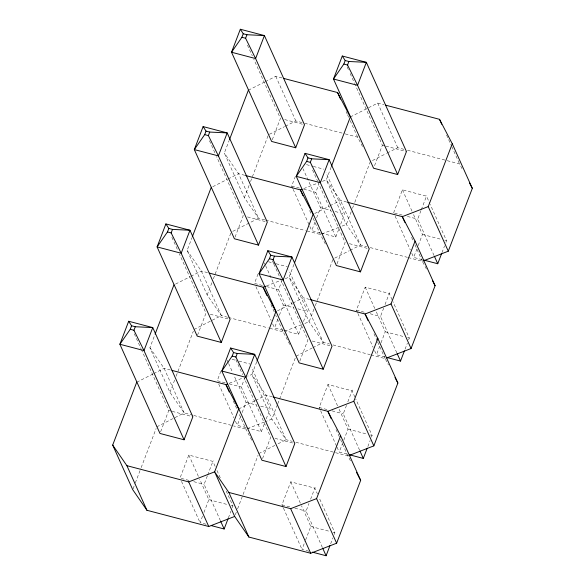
<?xml version="1.0" encoding="UTF-8"?>
<svg xmlns="http://www.w3.org/2000/svg" width="585" height="585" viewBox="0 0 585 585"><rect width="100%" height="100%" fill="white"/><g stroke="black" fill="none" stroke-linecap="round" stroke-linejoin="round"><path stroke-width="0.44" stroke-dasharray="2.92 2.19" d="M192.992 415.262L184.158 412.944L169.95 392.345L149.906 347.746L154.776 335M227.558 317.231L221.379 315.608L207.17 295.008L187.127 250.409L191.997 237.664M264.778 219.894L258.592 218.271L244.384 197.671L224.34 153.065L229.21 140.327M133.058 488.833L135.003 483.736M135.332 482.888L140.853 468.453M141.175 467.598L156.115 428.534M169.95 392.345L174.82 379.606M176.122 376.206L193.335 331.198M207.17 295.008L212.041 282.27M213.342 278.87L231.199 232.157M244.384 197.671L249.261 184.933M250.555 181.533L268.42 134.821L284.529 126.652M160.626 431.752L168.765 410.465L141.416 349.603M197.518 335.271L205.986 313.129L179.383 253.934M235.06 237.079L243.199 215.792L216.596 156.597M272.281 139.742L280.42 118.455L253.817 59.261M215.119 466.347L212.889 461.389L188.809 455.064L180.019 478.062L189.481 480.541M220.816 371.358L217.232 380.725L225.839 382.978M258.036 274.021L254.453 283.389L263.053 285.641M292.785 188.524L291.674 186.052L295.579 175.829M220.435 520.723L204.099 484.38L207.353 475.868M207.682 475.013L213.196 460.585M246.738 427.81L261.363 431.65L241.32 387.043L244.903 377.676M283.959 330.474L298.584 334.313L278.533 289.707L281.794 281.195M321.18 233.137L335.797 236.976L315.754 192.37L319.008 183.858M256.727 361.771L251.85 374.51L271.901 419.109L286.109 439.708L292.288 441.331M293.941 264.435L289.07 277.173L309.114 321.772L323.322 342.371L329.501 343.995M331.161 167.098L326.291 179.836L346.335 224.435L360.543 245.035L366.722 246.658M206.081 524.24L200.063 522.661L202.666 515.853M203.968 512.445L208.852 499.67L199.573 479.02M245.883 427.584L237.283 425.324L240.537 416.812M242.168 412.549L246.073 402.334L234.19 375.899M283.096 330.247L274.497 327.988L277.758 319.468M279.381 315.213L283.294 304.997L265.846 266.175M320.317 232.91L311.717 230.651L315.3 221.284M316.602 217.876L320.507 207.66L303.059 168.838M228.377 517.915L230.98 511.1M232.282 507.692L232.94 505.988L225.883 490.296M261.363 431.65L264.617 423.13M266.248 418.875L270.153 408.652L251.594 367.358M298.584 334.313L302.16 324.946M303.461 321.538L307.374 311.315L288.814 270.021M335.797 236.976L339.38 227.609M340.682 224.201L344.587 213.978L326.028 172.685M235.331 514.749L236.303 512.204M237.605 508.804L258.058 455.298M277.422 404.674L271.901 419.109L265.21 421.705M277.743 403.825L295.93 356.265L312.046 348.09M313.984 309.034L309.114 321.772L302.423 324.368M315.286 305.633L316.909 301.392M317.238 300.544L333.15 258.928M351.205 211.697L346.335 224.435L339.644 227.031M352.506 208.297L353.479 205.752M354.781 202.352L370.363 161.592L386.48 153.416M262.57 458.523L270.709 437.229L244.113 378.042M299.791 361.186L307.929 339.892L280.581 279.038M337.004 263.85L345.15 242.556L317.794 181.701M374.554 165.657L382.363 145.219L355.015 84.357M283.082 507.305L281.963 504.826L290.76 481.835L314.84 488.153L317.436 493.937M320.295 409.968L319.183 407.489L327.973 384.499L352.053 390.817L355.395 398.253M357.515 312.631L356.404 310.152L365.194 287.155L389.274 293.48L392.615 300.917M393.617 212.816L402.407 189.818L426.494 196.143L429.836 203.58M322.379 547.487L306.05 511.151L308.975 503.48M310.606 499.224L315.147 487.349M359.599 450.15L343.263 413.814L346.525 405.295M347.826 401.888L352.367 390.012M396.813 352.813L380.484 316.47L383.738 307.959M385.04 304.551L389.581 292.675M434.033 255.477L417.697 219.134L420.959 210.622M421.28 209.766L426.801 195.339M308.887 551.231L302.006 549.425L305.268 540.913M305.589 540.057L310.803 526.434L301.524 505.784M346.971 454.121L339.227 452.088L343.461 441.017M343.79 440.169L348.017 429.097L338.737 408.447M385.047 357.011L376.447 354.751L379.702 346.24M381.003 342.832L385.237 331.761L375.958 311.11M422.268 259.674L413.661 257.415L416.922 248.903M418.224 245.495L422.458 234.424L413.178 213.774M330.649 543.831L332.931 537.864M334.232 534.463L334.883 532.759L318.92 497.243M367.87 446.494L370.151 440.527M371.453 437.127L372.104 435.423L355.768 399.08M405.083 349.15L407.365 343.19M408.666 339.783L409.317 338.086L392.988 301.743M441.982 252.669L444.585 245.854M445.887 242.446L446.538 240.742L430.202 204.406M248.369 90.222L264.486 82.046M265.29 81.644L275.769 76.328L281.948 77.951M285.341 126.243L295.813 120.934L303.761 123.018M212.764 186.739L227.273 179.383M228.077 178.981L238.548 173.665L244.727 175.288M350.32 116.985L377.713 103.092L383.899 104.715M232.808 231.346L258.592 218.271L238.548 173.665L224.34 153.065M387.285 153.007L397.756 147.698L403.942 149.321M175.551 284.076L190.052 276.727M190.856 276.317L201.328 271.001L207.514 272.625M314.715 213.503L329.216 206.154M330.02 205.744L340.499 200.428L346.678 202.052M193.979 329.494L221.379 315.608L201.328 271.001L187.127 250.409M334.759 258.109L349.26 250.753M350.064 250.343L360.543 245.035L340.499 200.428L326.291 179.836L322.108 181.46M136.722 382.232L152.831 374.064M153.636 373.654L164.114 368.338L170.293 369.961M277.495 310.847L291.995 303.491M292.807 303.081L303.279 297.772L310.342 299.622M156.765 426.838L184.158 412.944L164.114 368.338L149.906 347.746M312.851 347.68L323.322 342.371L303.279 297.772L289.07 277.173L284.888 278.796M238.665 408.995L254.782 400.827M255.586 400.418L266.058 395.109L272.244 396.725M258.709 453.602L274.826 445.426M278.05 443.796L286.109 439.708L266.058 395.109L251.85 374.51L247.674 376.133M303.703 188.597L317.092 183.405M338.803 227.36L320.404 234.497L306.277 230.79M266.489 285.933L279.871 280.741M301.589 324.697L283.184 331.834L269.056 328.127M229.269 383.27L242.651 378.078M264.369 422.034L245.971 429.171L233.605 425.924M304.639 123.252L344.375 133.68M345.26 133.914L357.625 137.161L363.38 148.195M407.474 150.25L446.326 160.444M447.211 160.678L459.569 163.924L462.033 168.655M284.719 119.581L304.5 124.773M382.363 145.219L384.945 145.899M385.808 146.126L406.451 151.544M306.481 164.634L312.507 166.22M313.363 166.44L323.688 169.153M291.674 186.052L300.273 188.304M303.71 189.211L315.754 192.37M394.48 213.042L402.217 215.075M407.379 216.428L417.697 219.134M320.507 207.66L330.832 210.366M335.132 211.499L344.587 213.978M422.458 234.424L441.375 239.389M444.819 240.296L446.538 240.742M265.656 220.121L305.392 230.556M370.254 247.587L407.343 257.32M408.22 257.554L422.355 261.261L426.465 269.144M247.499 216.918L267.279 222.11M349.45 243.682L369.23 248.881M268.405 261.751L275.286 263.557M276.149 263.776L287.33 266.716M266.497 286.548L278.533 289.707M356.404 310.152L364.141 312.185M370.159 313.765L380.484 316.47M283.294 304.997L293.611 307.703M297.911 308.836L307.374 311.315M385.237 331.761L404.162 336.726M407.599 337.633L409.317 338.086M228.442 317.458L268.179 327.892M333.033 344.923L370.122 354.656M371.007 354.89L385.135 358.598L388.425 364.901M210.286 314.255L230.066 319.454M312.229 341.026L332.009 346.218M232.048 359.314L235.484 360.214M238.929 361.12L250.109 364.053M229.276 383.884L241.32 387.043M319.183 407.489L328.646 409.975M332.083 410.875L343.263 413.814M246.073 402.334L256.391 405.039M260.691 406.173L270.153 408.652M348.017 429.097L366.941 434.063M370.378 434.969L372.104 435.423M193.869 415.496L232.72 425.69M295.82 442.26L334.671 452.461M335.556 452.688L347.914 455.934L351.205 462.238M168.765 410.465L171.346 411.145M172.202 411.372L192.845 416.791M275.008 438.362L294.796 443.554M193.781 481.674L204.099 484.38M281.963 504.826L291.425 507.312M294.869 508.211L306.05 511.151M208.852 499.67L227.777 504.636M231.214 505.542L232.94 505.988M310.803 526.434L329.721 531.399M333.165 532.306L334.883 532.759M325.34 243.952L320.404 234.497L312.982 217.978M289.765 344.441L283.184 331.834L275.762 315.315M251.725 440.205L245.971 429.171L238.541 412.652M446.574 135.018L451.401 145.753M451.774 146.579L459.569 163.924M377.713 103.092L397.756 147.698M347.146 66.851L348.645 70.185M350.144 73.52L354.642 83.523M402.407 189.818L412.805 212.947M411.584 237.305L413.068 240.611M414.926 244.742L422.355 261.261M395.102 216.121L410.326 249.985M411.811 253.283L413.661 257.415M346.115 111.552L347.227 114.031M347.6 114.857L348.711 117.336M350.196 120.642L357.625 137.161M275.769 76.328L295.813 120.934M312.551 170.023L317.421 180.867M365.194 287.155L375.585 310.284M247.448 45.089L252.318 55.926M373.998 333.823L377.34 341.252M377.713 342.079L385.135 358.598M357.888 313.458L373.106 347.322M374.59 350.62L376.447 354.751M309.64 210.541L311.498 214.673M293.158 189.35L309.487 225.693M309.86 226.519L311.717 230.651M272.339 260.691L273.458 263.192M273.831 264.025L280.208 278.204M327.973 384.499L338.371 407.621M209.481 140.758L215.097 153.263M264.361 262.87L265.473 265.349M336.039 429.507L340.119 438.589M340.492 439.415L347.914 455.934M320.668 410.794L336.631 446.311M337.004 447.137L339.227 452.088M270.935 304.573L274.277 312.01M255.937 286.687L271.155 320.551M272.639 323.856L274.497 327.988M235.865 359.702L242.614 374.707M290.76 481.835L301.151 504.957M171.888 237.261L177.884 250.599M227.141 360.206L228.252 362.685M228.625 363.512L232.706 372.594M283.447 508.131L302.006 549.425M233.349 401.091L237.057 409.346M218.717 384.031L233.941 417.895M235.426 421.193L237.283 425.324M216.977 470.479L220.318 477.908M134.294 333.764L141.036 348.77M188.809 455.064L199.2 478.194M181.504 481.367L200.063 522.661"/><path stroke-width="0.88" d="M128.678 321.26L119.881 344.258L159.976 433.456L184.056 439.781L192.845 416.791L152.758 327.585L128.678 321.26L131.596 325.772L135.289 326.737L152.758 327.585L143.968 350.576L184.056 439.781M165.891 223.923L157.102 246.914L197.189 336.119L221.276 342.444L230.066 319.454L189.971 230.249L165.891 223.923L168.816 228.435L172.509 229.4L189.971 230.249L181.182 253.239L221.276 342.444M203.112 126.587L194.322 149.577L234.409 238.782L258.49 245.108L267.279 222.11L227.192 132.912L203.112 126.587L206.03 131.099L209.722 132.064L227.192 132.912L218.402 155.902L258.49 245.108M240.325 29.25L231.536 52.24L271.63 141.446L295.71 147.771L304.5 124.773L264.413 35.575L240.325 29.25L243.25 33.762L246.943 34.727L264.413 35.575L255.616 58.566L295.71 147.771M135.289 326.737L133.943 330.262L143.968 350.576L119.881 344.258L130.25 329.296L131.596 325.772M172.509 229.4L171.156 232.925L181.182 253.239L157.102 246.914L167.464 231.96L168.816 228.435M209.722 132.064L208.377 135.588L218.402 155.902L194.322 149.577L204.684 134.623L206.03 131.099M246.943 34.727L245.598 38.252L255.616 58.566L231.536 52.24L241.905 37.286L243.25 33.762M273.122 396.959L327.871 411.335L340.616 435.766L360.66 480.365L336.631 543.216L310.701 553.271L248.888 537.045L234.68 516.445L208.75 526.507L146.937 510.281L132.737 489.682L112.686 445.083L136.722 382.232M155.098 334.152L173.935 284.895M192.319 236.815L211.156 187.558M229.539 139.479L248.369 90.222M230.622 348.024L221.832 371.022L261.919 460.227L285.999 466.545L294.796 443.554L254.702 354.349L230.622 348.024L233.547 352.536L237.239 353.508L254.702 354.349L245.912 377.34L285.999 466.545M267.842 250.687L259.045 273.685L299.14 362.89L323.22 369.208L332.009 346.218L291.922 257.012L267.842 250.687L270.76 255.199L274.453 256.164L291.922 257.012L283.133 280.003L323.22 369.208M305.056 153.35L296.266 176.348L336.353 265.546L360.44 271.871L369.23 248.881L329.143 159.676L305.056 153.35L307.981 157.862L311.673 158.827L329.143 159.676L320.346 182.666L360.44 271.871M342.276 56.014L333.487 79.012L373.574 168.209L397.654 174.535L406.451 151.544L366.356 62.339L342.276 56.014L345.194 60.526L348.887 61.491L366.356 62.339L357.567 85.33L397.654 174.535M237.239 353.508L235.887 357.033L245.912 377.34L221.832 371.022L232.194 356.06L233.547 352.536M274.453 256.164L273.107 259.696L283.133 280.003L259.045 273.685L269.414 258.724L270.76 255.199M311.673 158.827L310.321 162.359L320.346 182.666L296.266 176.348L306.635 161.387L307.981 157.862M348.887 61.491L347.541 65.015L357.567 85.33L333.487 79.012L343.848 64.05L345.194 60.526M257.049 360.923L275.886 311.659L263.14 287.228L209.276 273.093M294.591 262.731L313.099 214.322L300.361 189.891L245.612 175.522M331.483 166.242L350.32 116.985L337.574 92.554L283.718 78.412M211.243 525.601L224.143 528.986L228.055 518.763M336.631 543.216L316.58 498.61L340.616 435.766M348.755 455.613L373.844 445.872L353.801 401.273L377.83 338.43L365.091 313.999L310.342 299.622M386.809 357.947L411.065 348.536L391.021 303.937L415.05 241.086L402.304 216.662L347.563 202.286M423.189 260.939L448.278 251.199L428.235 206.6L452.263 143.749L439.525 119.325L385.661 105.183M312.332 552.138L326.094 555.75L329.998 545.534M349.552 454.801L363.307 458.413L367.219 448.19M386.765 357.464L400.528 361.077L404.432 350.854M423.986 260.128L437.748 263.74L441.653 253.517M373.844 445.872L397.873 383.029L377.83 338.43M411.065 348.536L435.094 285.692L415.05 241.086M448.278 251.199L472.314 188.355L452.263 143.749M302.036 189.248L300.361 189.891L302.957 195.675M428.235 206.6L402.304 216.662L404.908 222.439M265.648 286.255L263.14 287.228L266.855 295.491M391.021 303.937L365.091 313.999L368.06 320.602M227.594 383.921L225.927 384.572L172.063 370.429M353.801 401.273L327.871 411.335L331.212 418.765M112.686 445.083L126.894 465.675L188.706 481.908L214.636 471.846L238.665 408.995L225.927 384.572L229.261 392.001M234.68 516.445L214.636 471.846L228.845 492.446L290.65 508.672L316.58 498.61M241.905 37.286L245.598 38.252M343.848 64.05L347.541 65.015M204.684 134.623L208.377 135.588M306.635 161.387L310.321 162.359M167.464 231.96L171.156 232.925M269.414 258.724L273.107 259.696M130.25 329.296L133.943 330.262M232.194 356.06L235.887 357.033M469.433 182.834L472.314 188.355M432.629 280.961L435.094 285.692M394.999 377.515L397.873 383.029M356.55 472.483L360.66 480.365M439.525 119.325L441.755 124.276M434.406 256.303L437.748 263.74M337.574 92.554L340.55 99.165M397.186 353.64L400.528 361.077M359.972 450.976L363.307 458.413M322.752 548.313L326.094 555.75M290.65 508.672L310.701 553.271M228.845 492.446L248.888 537.045M220.801 521.549L224.143 528.986M188.706 481.908L208.75 526.507M126.894 465.675L146.937 510.281"/></g></svg>
